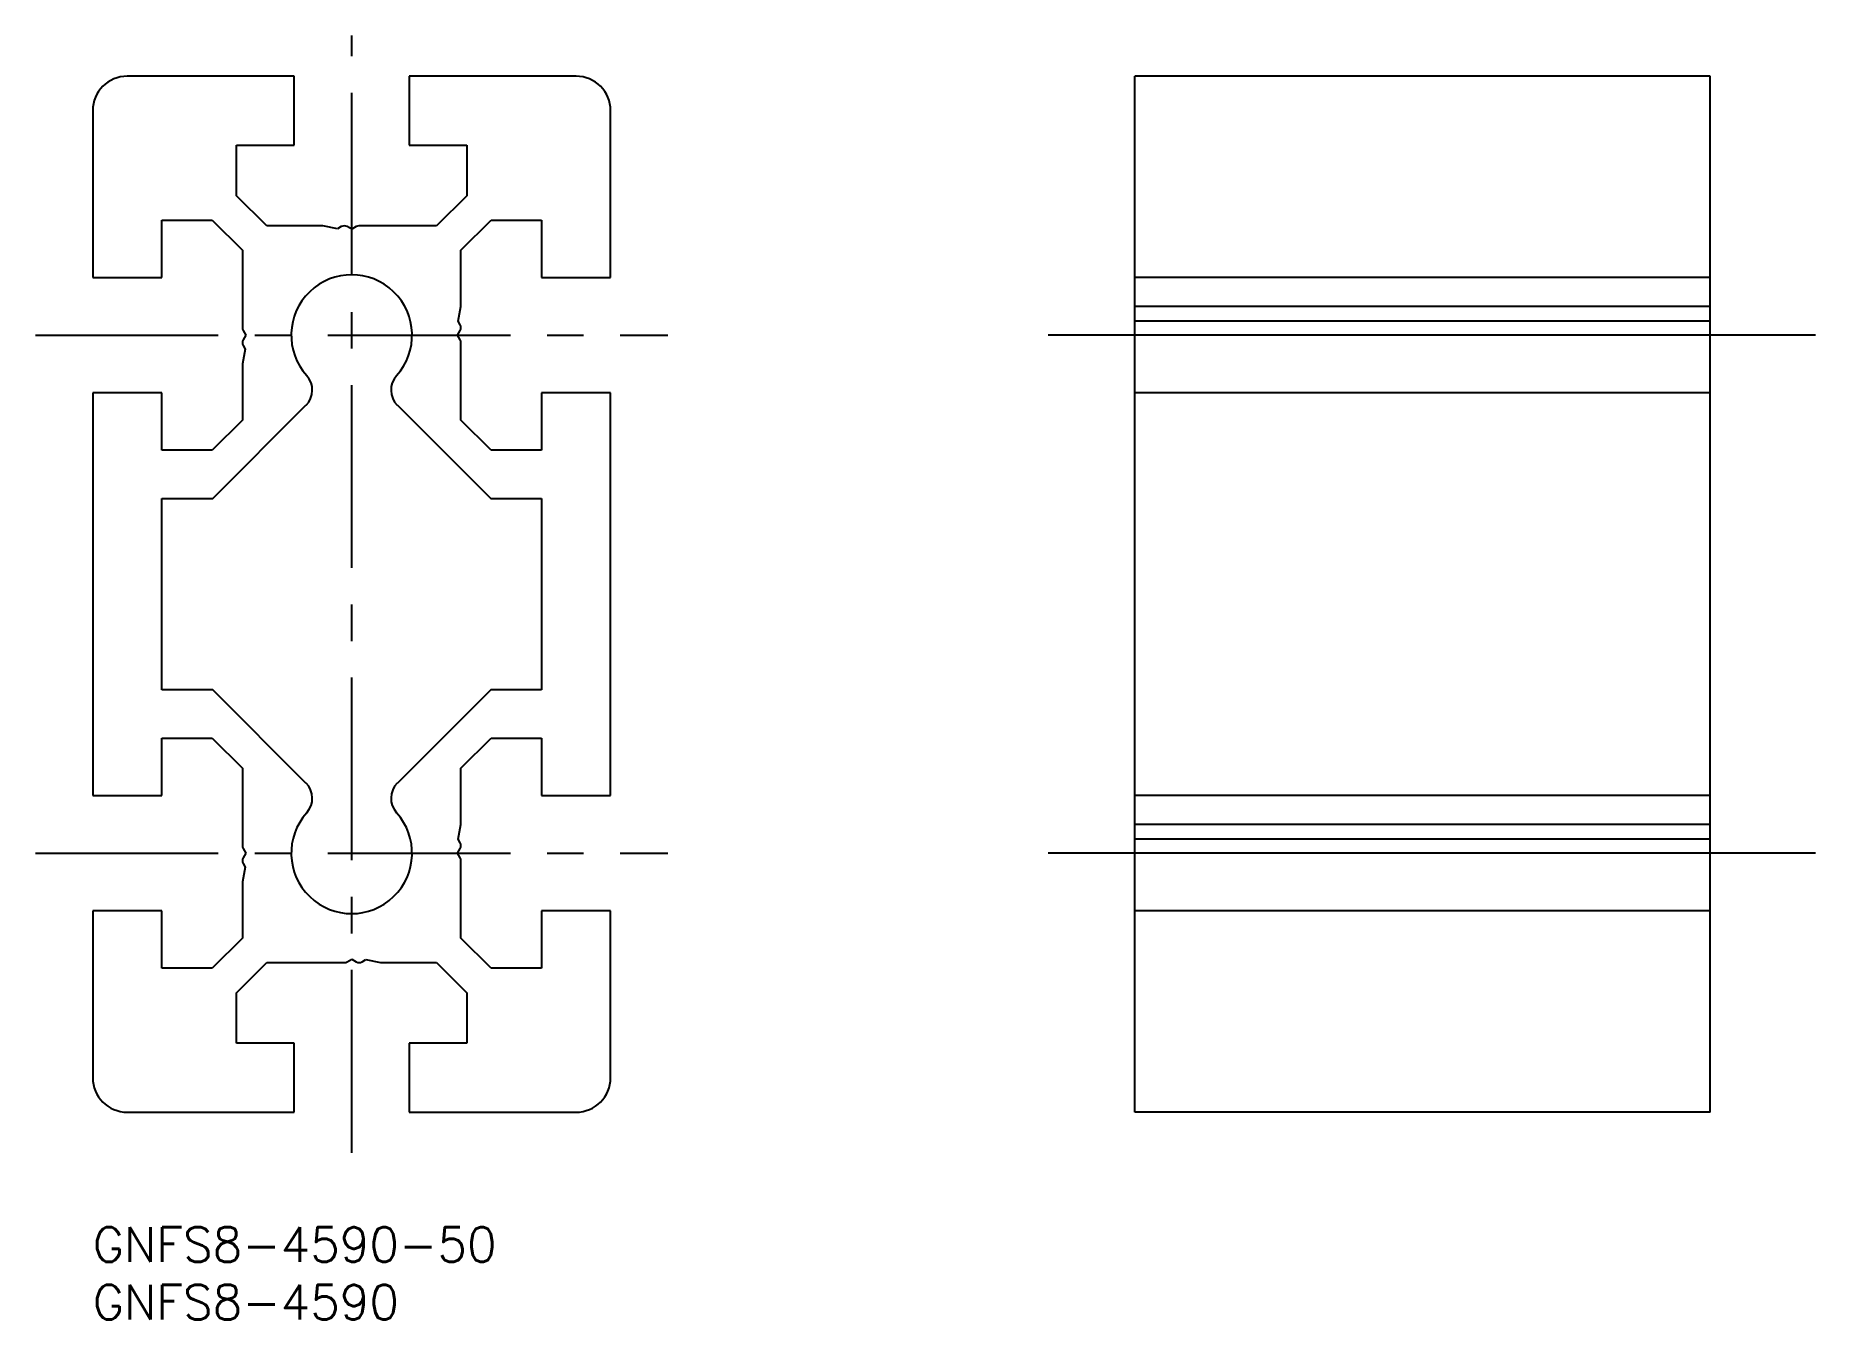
# Model space of a CAD drawing. Extents: x -5 to 150, y -8 to 104.
import ezdxf

# ---------------------------------------------------------------- set-up
doc = ezdxf.new("R2010")
doc.units = 0
doc.header["$LTSCALE"] = 0.5
doc.linetypes.add('CENTER', pattern=[50.8, 31.75, -6.35, 6.35, -6.35])
for name, color, linetype in [('MSM_CENTER', 1, 'CENTER'), ('MSM_CONTINUOUS', 7, 'CONTINUOUS'), ('MSM_PART_NUMBER', 7, 'CONTINUOUS')]:
    doc.layers.add(name, color=color, linetype=linetype)
doc.styles.get("Standard").update_dxf_attribs({"font": 'txt.shx', "height": 3, "bigfont": 'bigfont.shx'})

# ---------------------------------------------------------------- blocks, each defined once
blk = doc.blocks.new('*U26')
at = {"layer": 'MSM_PART_NUMBER'}
blk.add_text('GNFS8-4590-50', height=3, dxfattribs=at).set_placement((0, -3))
blk = doc.blocks.new('*U27')
at = {"layer": 'MSM_PART_NUMBER'}
blk.add_text('GNFS8-4590', height=3, dxfattribs=at).set_placement((0, -8))

msp = doc.modelspace()

# ---------------------------------------------------------------- linework, layer by layer
at = {"layer": 'MSM_CENTER'}
for p, q in [((22.5, 6.48), (22.5, 103.52)), ((-4.97, 77.5), (49.97, 77.5)), ((149.7, 77.5), (81.4, 77.5)), ((-4.97, 32.5), (49.97, 32.5)), ((149.7, 32.5), (81.4, 32.5))]:
    msp.add_line(p, q, dxfattribs=at)
at = {"layer": 'MSM_CONTINUOUS'}
for p, q in [((17.5, 100), (3, 100)), ((17.5, 94), (17.5, 100)), ((27.5, 100), (27.5, 94)), ((42, 100), (27.5, 100)), ((90.55, 10), (90.55, 100)), ((140.55, 100), (90.55, 100)), ((140.55, 10), (140.55, 100)), ((0, 97), (0, 82.5)), ((45, 82.5), (45, 97)), ((12.5, 94), (17.5, 94)), ((12.5, 89.62), (12.5, 94)), ((27.5, 94), (32.5, 94)), ((32.5, 94), (32.5, 89.62)), ((15.12, 87), (12.5, 89.62)), ((32.5, 89.62), (29.88, 87)), ((6, 87.5), (10.38, 87.5)), ((6, 82.5), (6, 87.5)), ((10.38, 87.5), (13, 84.88)), ((20, 87), (15.12, 87)), ((21.28, 86.75), (20, 87)), ((21.6, 86.93), (21.28, 86.75)), ((22.5, 86.7), (22.1, 86.93)), ((22.9, 86.93), (22.5, 86.7)), ((29.88, 87), (23.13, 87)), ((32, 84.88), (34.62, 87.5)), ((34.62, 87.5), (39, 87.5)), ((39, 87.5), (39, 82.5)), ((13, 84.88), (13, 78.15)), ((32, 80), (32, 84.88)), ((0, 82.5), (6, 82.5)), ((39, 82.5), (45, 82.5)), ((140.55, 82.5), (90.55, 82.5)), ((31.75, 78.72), (32, 80)), ((140.55, 80), (90.55, 80)), ((13.07, 77.9), (13.3, 77.5)), ((13.3, 77.5), (13.07, 77.1)), ((31.7, 77.5), (31.93, 77.9)), ((31.93, 77.1), (31.7, 77.5)), ((31.93, 78.4), (31.75, 78.72)), ((140.55, 78.72), (90.55, 78.72)), ((140.55, 77.5), (90.55, 77.5)), ((13.25, 76.28), (13, 75)), ((13.07, 76.6), (13.25, 76.28)), ((32, 70.12), (32, 76.85)), ((13, 75), (13, 70.12)), ((0, 72.5), (0, 37.5)), ((6, 72.5), (0, 72.5)), ((6, 67.5), (6, 72.5)), ((10.42, 63.3), (18.53, 71.41)), ((26.47, 71.41), (34.58, 63.3)), ((39, 72.5), (39, 67.5)), ((45, 72.5), (39, 72.5)), ((45, 37.5), (45, 72.5)), ((140.55, 72.5), (90.55, 72.5)), ((13, 70.12), (10.38, 67.5)), ((34.62, 67.5), (32, 70.12)), ((10.38, 67.5), (6, 67.5)), ((39, 67.5), (34.62, 67.5)), ((6, 46.7), (6, 63.3)), ((6, 63.3), (10.42, 63.3)), ((34.58, 63.3), (39, 63.3)), ((39, 63.3), (39, 46.7)), ((10.42, 46.7), (6, 46.7)), ((18.53, 38.59), (10.42, 46.7)), ((34.58, 46.7), (26.47, 38.59)), ((39, 46.7), (34.58, 46.7)), ((6, 42.5), (10.38, 42.5)), ((6, 37.5), (6, 42.5)), ((10.38, 42.5), (13, 39.88)), ((32, 39.88), (34.62, 42.5)), ((34.62, 42.5), (39, 42.5)), ((39, 42.5), (39, 37.5)), ((13, 39.88), (13, 33.15)), ((32, 35), (32, 39.88)), ((0, 37.5), (6, 37.5)), ((39, 37.5), (45, 37.5)), ((140.55, 37.5), (90.55, 37.5)), ((31.75, 33.72), (32, 35)), ((140.55, 35), (90.55, 35)), ((13.07, 32.9), (13.3, 32.5)), ((13.3, 32.5), (13.07, 32.1)), ((31.7, 32.5), (31.93, 32.9)), ((31.93, 32.1), (31.7, 32.5)), ((31.93, 33.4), (31.75, 33.72)), ((140.55, 33.72), (90.55, 33.72)), ((140.55, 32.5), (90.55, 32.5)), ((13.25, 31.28), (13, 30)), ((13.07, 31.6), (13.25, 31.28)), ((32, 25.12), (32, 31.85)), ((13, 30), (13, 25.12)), ((0, 27.5), (0, 13)), ((6, 27.5), (0, 27.5)), ((6, 22.5), (6, 27.5)), ((39, 27.5), (39, 22.5)), ((45, 27.5), (39, 27.5)), ((45, 13), (45, 27.5)), ((140.55, 27.5), (90.55, 27.5)), ((13, 25.12), (10.38, 22.5)), ((34.62, 22.5), (32, 25.12)), ((22.1, 23.07), (22.5, 23.3)), ((22.5, 23.3), (22.9, 23.07)), ((23.4, 23.07), (23.72, 23.25)), ((23.72, 23.25), (25, 23)), ((10.38, 22.5), (6, 22.5)), ((12.5, 20.38), (15.12, 23)), ((15.12, 23), (21.85, 23)), ((25, 23), (29.88, 23)), ((29.88, 23), (32.5, 20.38)), ((39, 22.5), (34.62, 22.5)), ((12.5, 16), (12.5, 20.38)), ((32.5, 20.38), (32.5, 16)), ((17.5, 16), (12.5, 16)), ((17.5, 10), (17.5, 16)), ((27.5, 16), (27.5, 10)), ((32.5, 16), (27.5, 16)), ((3, 10), (17.5, 10)), ((27.5, 10), (42, 10)), ((140.55, 10), (90.55, 10))]:
    msp.add_line(p, q, dxfattribs=at)
for centre, radius, start, end in [((3, 97), 3, 90, 180), ((42, 97), 3, 0, 90), ((21.85, 86.5), 0.5, 60, 120), ((23.15, 86.5), 0.5, 90, 120), ((22.5, 77.5), 5.25, 317.9788, 222.0212), ((13.5, 78.15), 0.5, 180, 210), ((31.5, 78.15), 0.5, 330, 30), ((13.5, 76.85), 0.5, 150, 210), ((31.5, 76.85), 0.5, 0, 30), ((17.21, 72.73), 1.87, 315, 42.0212), ((27.79, 72.73), 1.87, 137.9788, 225), ((17.21, 37.27), 1.87, 317.9788, 45), ((27.79, 37.27), 1.87, 135, 222.0212), ((22.5, 32.5), 5.25, 137.9788, 42.0212), ((13.5, 33.15), 0.5, 180, 210), ((31.5, 33.15), 0.5, 330, 30), ((13.5, 31.85), 0.5, 150, 210), ((31.5, 31.85), 0.5, 0, 30), ((21.85, 23.5), 0.5, 270, 300), ((23.15, 23.5), 0.5, 240, 300), ((3, 13), 3, 180, 270), ((42, 13), 3, 270, 0)]:
    msp.add_arc(centre, radius, start, end, dxfattribs=at)

# ---------------------------------------------------------------- block references
for name in ['*U26', '*U27']:
    msp.add_blockref(name, (0, 0), dxfattribs=at)

doc.saveas('drawing.dxf')
